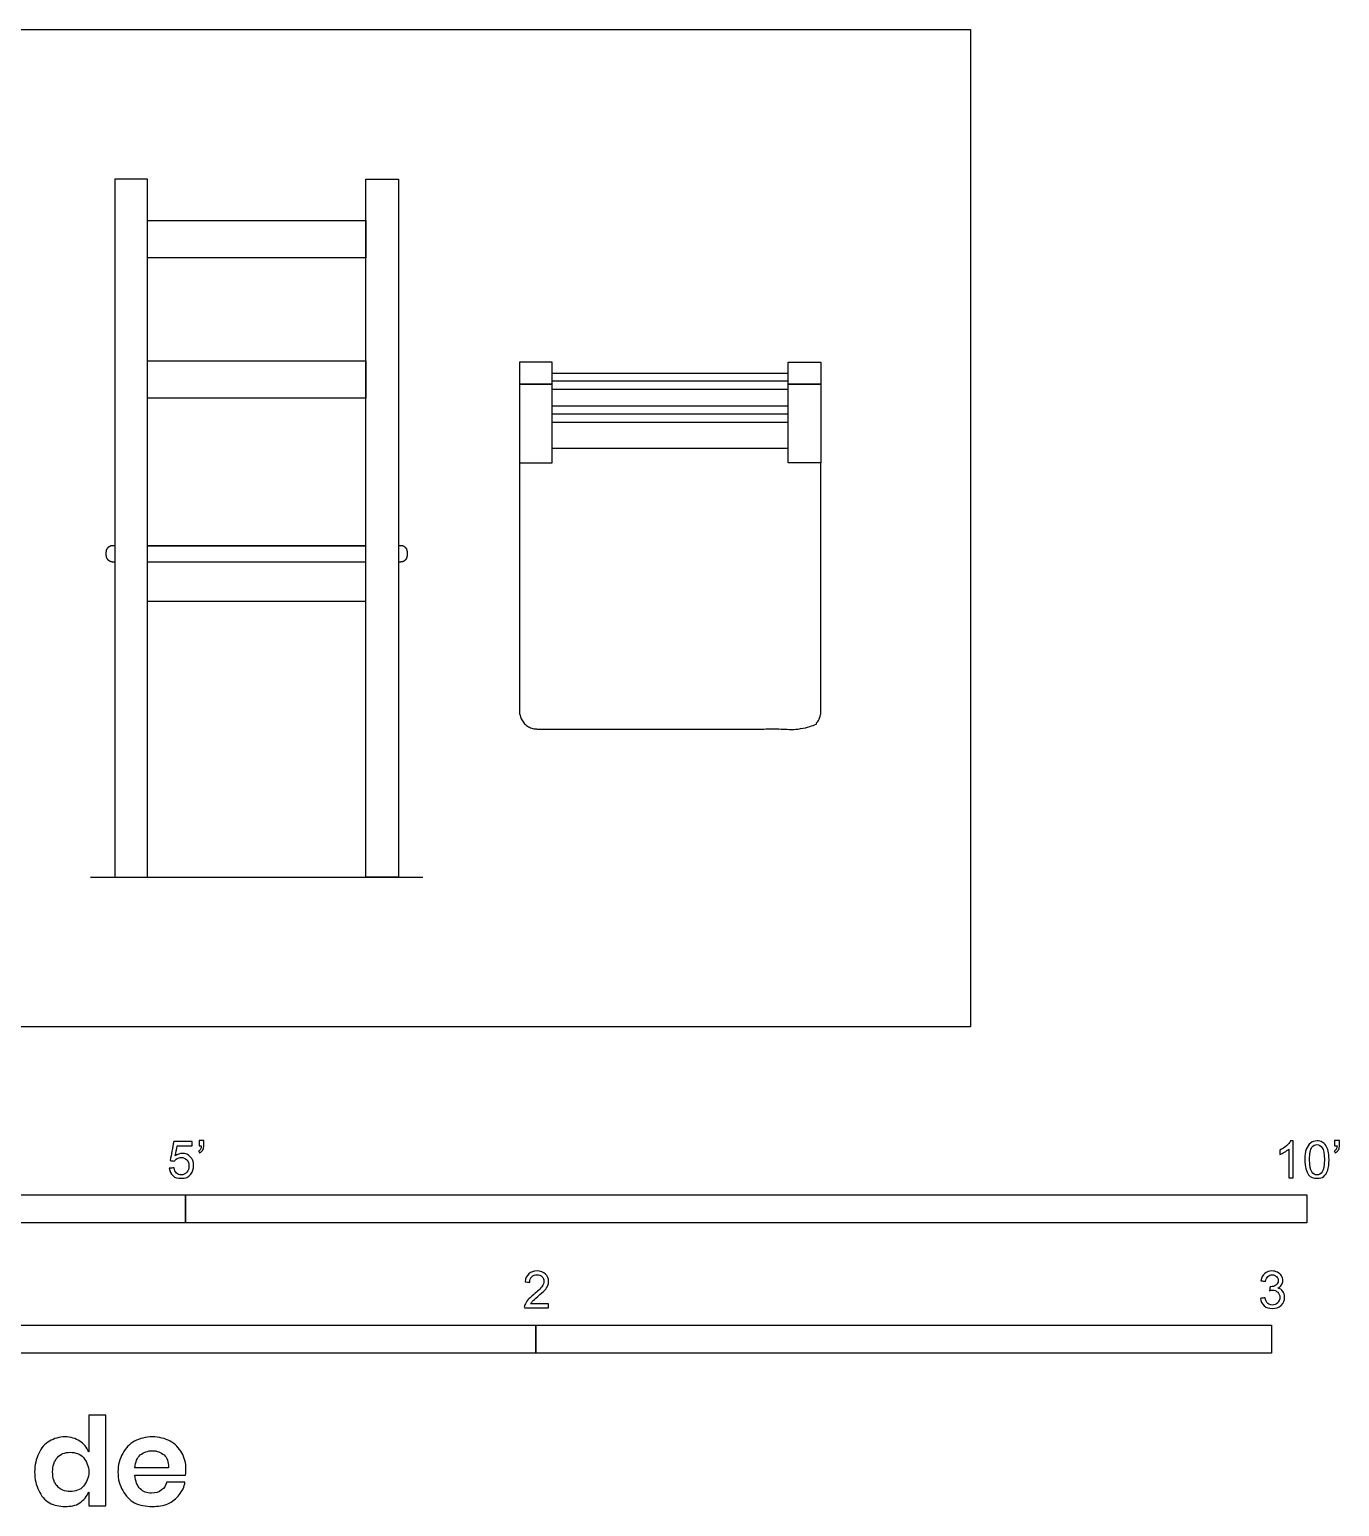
# Model space of a CAD drawing. Header units: metres. Extents: x 0 to 3.09, y -0.65 to 1.36.
# Drawn here: x 1.312 to 3.092, y -0.652 to 1.356 of the extents above; entities that cross this region are included whole.
import ezdxf

# ---------------------------------------------------------------- set-up
doc = ezdxf.new("R2010")
doc.units = ezdxf.units.M
for name, color, linetype, true_color in [('AG-DIAGRAM', 7, 'Continuous', 0xfecc66), ('AG-FURNITURE', 7, 'Continuous', 0x66ccff), ('N-SYMB', 7, 'Continuous', 0x800040), ('X-DIMENSIONS.GUIDE', 7, 'Continuous', 0x800080), ('X-VPRT', 6, 'Continuous', 0xff00ff)]:
    doc.layers.add(name, color=color, linetype=linetype, true_color=true_color)

msp = doc.modelspace()

# ---------------------------------------------------------------- linework, layer by layer
at = {"layer": 'AG-DIAGRAM'}
msp.add_lwpolyline([(1.395, 0.2032), (1.8467, 0.2032)], dxfattribs=at)
at = {"layer": 'AG-FURNITURE'}
for points in [[(1.428, 1.1525), (1.428, 0.2032), (1.4725, 0.2032), (1.4725, 1.1525)], [(1.8136, 1.1525), (1.8136, 0.2032), (1.7692, 0.2032), (1.7692, 1.1525)], [(1.7692, 1.096), (1.7692, 1.0452), (1.4725, 1.0452), (1.4725, 1.096)], [(1.7692, 0.9055), (1.7692, 0.8547), (1.4725, 0.8547), (1.4725, 0.9055)], [(1.978, 0.8736), (2.0225, 0.8736), (2.0225, 0.9033), (1.978, 0.9033)], [(2.3876, 0.8736), (2.3431, 0.8736), (2.3431, 0.9033), (2.3876, 0.9033)], [(1.978, 0.7666), (2.0225, 0.7666), (2.0225, 0.8736), (1.978, 0.8736)], [(2.3876, 0.7666), (2.3431, 0.7666), (2.3431, 0.8736), (2.3876, 0.8736)]]:
    msp.add_lwpolyline(points, close=True, dxfattribs=at)
for points in [[(2.3431, 0.7863), (2.0225, 0.7863)], [(1.4725, 0.654), (1.7692, 0.654)], [(1.4725, 0.5785), (1.7692, 0.5785)]]:
    msp.add_lwpolyline(points, dxfattribs=at)
for points in [[(2.0225, 0.8887), (2.1828, 0.8887), (2.3431, 0.8887)], [(2.0225, 0.8781), (2.1828, 0.8781), (2.3431, 0.8781)], [(2.3431, 0.8662), (2.1828, 0.8662), (2.0225, 0.8662)], [(2.0225, 0.844), (2.1828, 0.844), (2.3431, 0.844)], [(2.0225, 0.8334), (2.1828, 0.8334), (2.3431, 0.8334)], [(2.3431, 0.8215), (2.1828, 0.8215), (2.0225, 0.8215)]]:
    msp.add_open_spline(points, degree=2, dxfattribs=at)
for points, knots in [([(1.978, 0.7666), (1.978, 0.5977), (1.978, 0.4289), (1.978, 0.4048), (2.0021, 0.4048), (2.1828, 0.4048), (2.3635, 0.4048), (2.3876, 0.4048), (2.3876, 0.4289), (2.3876, 0.5977), (2.3876, 0.7666)], [4.091149, 4.091149, 4.091149, 5.272691, 5.272691, 5.396647, 5.396647, 6.582572, 6.582572, 6.706528, 6.706528, 7.952465, 7.952465, 7.952465]), ([(1.428, 0.654), (1.4264, 0.654), (1.4249, 0.654), (1.416, 0.654), (1.416, 0.6452), (1.416, 0.6432), (1.416, 0.6411), (1.416, 0.6323), (1.4249, 0.6323), (1.4264, 0.6323), (1.428, 0.6323)], [5.2141709, 5.2141709, 5.2141709, 5.2245875, 5.2245875, 5.2699938, 5.2699938, 5.2834903, 5.2834903, 5.3288965, 5.3288965, 5.3393132, 5.3393132, 5.3393132]), ([(1.8136, 0.6323), (1.8152, 0.6323), (1.8168, 0.6323), (1.8256, 0.6323), (1.8256, 0.6411), (1.8256, 0.6432), (1.8256, 0.6452), (1.8256, 0.654), (1.8168, 0.654), (1.8152, 0.654), (1.8136, 0.654)], [6.6044168, 6.6044168, 6.6044168, 6.6148335, 6.6148335, 6.6602397, 6.6602397, 6.6737362, 6.6737362, 6.7191425, 6.7191425, 6.7295592, 6.7295592, 6.7295592])]:
    msp.add_rational_spline(points, [1, 1, 1, 0.707106781187, 1, 1, 1, 0.707106781187, 1, 1, 1], degree=2, knots=knots, dxfattribs=at)
for points, knots in [([(1.7692, 0.654), (1.695, 0.654), (1.6208, 0.654), (1.5467, 0.654), (1.4725, 0.654)], [4.0949006, 4.0949006, 4.0949006, 4.581619, 4.581619, 5.0683375, 5.0683375, 5.0683375]), ([(1.4725, 0.6323), (1.5467, 0.6323), (1.6208, 0.6323), (1.695, 0.6323), (1.7692, 0.6323)], [5.4851465, 5.4851465, 5.4851465, 5.971865, 5.971865, 6.4585835, 6.4585835, 6.4585835])]:
    msp.add_open_spline(points, degree=2, knots=knots, dxfattribs=at)
at = {"layer": 'N-SYMB'}
for points in [[(0.6096, -0.2667), (0.6096, -0.2286), (1.524, -0.2286), (1.524, -0.2667)], [(1.524, -0.2667), (1.524, -0.2286), (3.048, -0.2286), (3.048, -0.2667)], [(1, -0.4436), (1, -0.4055), (2, -0.4055), (2, -0.4436)], [(2, -0.4436), (2, -0.4055), (3, -0.4055), (3, -0.4436)]]:
    msp.add_lwpolyline(points, close=True, dxfattribs=at)
for points, knots in [([(1.502, -0.1924), (1.5042, -0.1922), (1.5064, -0.192), (1.5086, -0.1918), (1.5089, -0.1951), (1.5101, -0.1972), (1.512, -0.199), (1.5135, -0.2005), (1.5156, -0.2014), (1.5183, -0.2014), (1.521, -0.2014), (1.5237, -0.2002), (1.5258, -0.1978), (1.5276, -0.1957), (1.5288, -0.1927), (1.5288, -0.1891), (1.5288, -0.1855), (1.5276, -0.1828), (1.5258, -0.1807), (1.5237, -0.1789), (1.5213, -0.1777), (1.518, -0.1777), (1.5162, -0.1777), (1.5144, -0.1783), (1.5126, -0.1792), (1.511, -0.1801), (1.5098, -0.1813), (1.5089, -0.1825), (1.507, -0.1823), (1.5051, -0.1821), (1.5032, -0.1819), (1.5048, -0.1732), (1.5064, -0.1646), (1.508, -0.156), (1.5164, -0.156), (1.5247, -0.156), (1.533, -0.156), (1.533, -0.158), (1.533, -0.16), (1.533, -0.162), (1.5263, -0.162), (1.5196, -0.162), (1.5129, -0.162), (1.512, -0.1665), (1.511, -0.171), (1.5101, -0.1755), (1.5132, -0.1734), (1.5165, -0.1722), (1.5198, -0.1722), (1.524, -0.1722), (1.5276, -0.1737), (1.5306, -0.1767), (1.5336, -0.1798), (1.5351, -0.1837), (1.5351, -0.1885), (1.5351, -0.193), (1.5339, -0.1969), (1.5312, -0.2002), (1.5282, -0.2045), (1.5237, -0.206), (1.5183, -0.206), (1.5135, -0.206), (1.5098, -0.2051), (1.5071, -0.2027), (1.5041, -0.1999), (1.5026, -0.1966), (1.502, -0.1924)], [0, 0, 0, 0, 1, 1, 1, 2, 2, 2, 3, 3, 3, 4, 4, 4, 5, 5, 5, 6, 6, 6, 7, 7, 7, 8, 8, 8, 9, 9, 9, 10, 10, 10, 11, 11, 11, 12, 12, 12, 13, 13, 13, 14, 14, 14, 15, 15, 15, 16, 16, 16, 17, 17, 17, 18, 18, 18, 19, 19, 19, 20, 20, 20, 21, 21, 21, 22, 22, 22, 22]), ([(1.5424, -0.162), (1.5424, -0.1596), (1.5424, -0.1572), (1.5424, -0.1548), (1.5446, -0.1548), (1.5468, -0.1548), (1.549, -0.1548), (1.549, -0.1567), (1.549, -0.1586), (1.549, -0.1605), (1.549, -0.1635), (1.5487, -0.1659), (1.5478, -0.1671), (1.5469, -0.1689), (1.5454, -0.1704), (1.5433, -0.1713), (1.5428, -0.1705), (1.5423, -0.1697), (1.5418, -0.1689), (1.543, -0.1683), (1.5439, -0.1677), (1.5445, -0.1665), (1.5451, -0.1653), (1.5454, -0.1638), (1.5454, -0.162), (1.5444, -0.162), (1.5434, -0.162), (1.5424, -0.162)], [0, 0, 0, 0, 1, 1, 1, 2, 2, 2, 3, 3, 3, 4, 4, 4, 5, 5, 5, 6, 6, 6, 7, 7, 7, 8, 8, 8, 9, 9, 9, 9]), ([(3.0296, -0.2054), (3.0276, -0.2054), (3.0256, -0.2054), (3.0236, -0.2054), (3.0236, -0.1923), (3.0236, -0.1793), (3.0236, -0.1662), (3.0221, -0.1677), (3.02, -0.1692), (3.0176, -0.1704), (3.0152, -0.1719), (3.0131, -0.1731), (3.0113, -0.1737), (3.0113, -0.1717), (3.0113, -0.1697), (3.0113, -0.1677), (3.0146, -0.1662), (3.0176, -0.1641), (3.0203, -0.162), (3.0227, -0.1596), (3.0245, -0.1575), (3.0257, -0.1551), (3.027, -0.1551), (3.0283, -0.1551), (3.0296, -0.1551), (3.0296, -0.1718), (3.0296, -0.1886), (3.0296, -0.2054)], [0, 0, 0, 0, 1, 1, 1, 2, 2, 2, 3, 3, 3, 4, 4, 4, 5, 5, 5, 6, 6, 6, 7, 7, 7, 8, 8, 8, 9, 9, 9, 9]), ([(3.0453, -0.1807), (3.0453, -0.1749), (3.0459, -0.1701), (3.0471, -0.1665), (3.0486, -0.1629), (3.0504, -0.1602), (3.0528, -0.1581), (3.0549, -0.1563), (3.0582, -0.1551), (3.0619, -0.1551), (3.0646, -0.1551), (3.0667, -0.1557), (3.0688, -0.1569), (3.0709, -0.1578), (3.0724, -0.1596), (3.0739, -0.1614), (3.0751, -0.1635), (3.0763, -0.1659), (3.0769, -0.1689), (3.0778, -0.1719), (3.0781, -0.1758), (3.0781, -0.1807), (3.0781, -0.1867), (3.0775, -0.1915), (3.0763, -0.1951), (3.0751, -0.1987), (3.0733, -0.2014), (3.0709, -0.2036), (3.0685, -0.2054), (3.0655, -0.206), (3.0619, -0.206), (3.057, -0.206), (3.0531, -0.2048), (3.0504, -0.2011), (3.0471, -0.1969), (3.0453, -0.1903), (3.0453, -0.1807)], [0, 0, 0, 0, 1, 1, 1, 2, 2, 2, 3, 3, 3, 4, 4, 4, 5, 5, 5, 6, 6, 6, 7, 7, 7, 8, 8, 8, 9, 9, 9, 10, 10, 10, 11, 11, 11, 12, 12, 12, 12]), ([(3.0516, -0.1807), (3.0516, -0.1891), (3.0528, -0.1945), (3.0546, -0.1972), (3.0564, -0.1999), (3.0588, -0.2014), (3.0619, -0.2014), (3.0646, -0.2014), (3.067, -0.1999), (3.0688, -0.1972), (3.0709, -0.1945), (3.0718, -0.1891), (3.0718, -0.1807), (3.0718, -0.1725), (3.0709, -0.1671), (3.0688, -0.1644), (3.067, -0.1617), (3.0646, -0.1602), (3.0616, -0.1602), (3.0588, -0.1602), (3.0567, -0.1614), (3.0549, -0.1638), (3.0528, -0.1668), (3.0516, -0.1725), (3.0516, -0.1807)], [0, 0, 0, 0, 1, 1, 1, 2, 2, 2, 3, 3, 3, 4, 4, 4, 5, 5, 5, 6, 6, 6, 7, 7, 7, 8, 8, 8, 8]), ([(3.0857, -0.162), (3.0857, -0.1596), (3.0857, -0.1572), (3.0857, -0.1548), (3.0879, -0.1548), (3.0901, -0.1548), (3.0923, -0.1548), (3.0923, -0.1567), (3.0923, -0.1586), (3.0923, -0.1605), (3.0923, -0.1635), (3.092, -0.1659), (3.0911, -0.1671), (3.0902, -0.1689), (3.0887, -0.1704), (3.0866, -0.1713), (3.0861, -0.1705), (3.0856, -0.1697), (3.085, -0.1689), (3.0863, -0.1683), (3.0872, -0.1677), (3.0878, -0.1665), (3.0884, -0.1653), (3.089, -0.1638), (3.089, -0.162), (3.0879, -0.162), (3.0868, -0.162), (3.0857, -0.162)], [0, 0, 0, 0, 1, 1, 1, 2, 2, 2, 3, 3, 3, 4, 4, 4, 5, 5, 5, 6, 6, 6, 7, 7, 7, 8, 8, 8, 9, 9, 9, 9]), ([(2.0175, -0.3766), (2.0175, -0.3785), (2.0175, -0.3804), (2.0175, -0.3823), (2.0065, -0.3823), (1.9956, -0.3823), (1.9846, -0.3823), (1.9843, -0.3811), (1.9846, -0.3796), (1.9852, -0.3781), (1.9861, -0.376), (1.9873, -0.3735), (1.9892, -0.3714), (1.9913, -0.3693), (1.9937, -0.3669), (1.9973, -0.3639), (2.0027, -0.3594), (2.0063, -0.3558), (2.0084, -0.3534), (2.0102, -0.3507), (2.0111, -0.3482), (2.0111, -0.3458), (2.0111, -0.3434), (2.0102, -0.3413), (2.0087, -0.3398), (2.0069, -0.338), (2.0045, -0.3371), (2.0018, -0.3371), (1.9988, -0.3371), (1.9964, -0.338), (1.9946, -0.3398), (1.9928, -0.3416), (1.9919, -0.344), (1.9919, -0.3473), (1.9898, -0.3471), (1.9877, -0.3469), (1.9855, -0.3467), (1.9861, -0.3419), (1.9877, -0.3383), (1.9907, -0.3359), (1.9934, -0.3335), (1.9973, -0.332), (2.0018, -0.332), (2.0066, -0.332), (2.0105, -0.3335), (2.0133, -0.3362), (2.0163, -0.3389), (2.0175, -0.3422), (2.0175, -0.3461), (2.0175, -0.3479), (2.0172, -0.3501), (2.0163, -0.3519), (2.0154, -0.354), (2.0142, -0.3558), (2.0123, -0.3582), (2.0102, -0.3603), (2.0072, -0.363), (2.0027, -0.3669), (1.9991, -0.3699), (1.9967, -0.372), (1.9958, -0.3732), (1.9946, -0.3741), (1.9937, -0.3754), (1.9931, -0.3766), (2.0012, -0.3766), (2.0093, -0.3766), (2.0175, -0.3766)], [0, 0, 0, 0, 1, 1, 1, 2, 2, 2, 3, 3, 3, 4, 4, 4, 5, 5, 5, 6, 6, 6, 7, 7, 7, 8, 8, 8, 9, 9, 9, 10, 10, 10, 11, 11, 11, 12, 12, 12, 13, 13, 13, 14, 14, 14, 15, 15, 15, 16, 16, 16, 17, 17, 17, 18, 18, 18, 19, 19, 19, 20, 20, 20, 21, 21, 21, 22, 22, 22, 22]), ([(2.9849, -0.3693), (2.987, -0.369), (2.9892, -0.3687), (2.9913, -0.3684), (2.9919, -0.3717), (2.9931, -0.3745), (2.9949, -0.376), (2.9964, -0.3775), (2.9985, -0.3784), (3.0009, -0.3784), (3.0039, -0.3784), (3.0063, -0.3772), (3.0084, -0.3754), (3.0102, -0.3732), (3.0114, -0.3708), (3.0114, -0.3678), (3.0114, -0.3648), (3.0102, -0.3627), (3.0084, -0.3609), (3.0066, -0.3591), (3.0042, -0.3579), (3.0015, -0.3579), (3.0003, -0.3579), (2.9988, -0.3582), (2.9973, -0.3588), (2.9975, -0.357), (2.9977, -0.3552), (2.9979, -0.3534), (2.9982, -0.3534), (2.9985, -0.3534), (2.9988, -0.3534), (3.0015, -0.3534), (3.0039, -0.3528), (3.006, -0.3513), (3.0081, -0.3501), (3.009, -0.3479), (3.009, -0.3449), (3.009, -0.3428), (3.0081, -0.341), (3.0066, -0.3395), (3.0051, -0.338), (3.0033, -0.3371), (3.0009, -0.3371), (2.9985, -0.3371), (2.9964, -0.338), (2.9949, -0.3395), (2.9934, -0.341), (2.9922, -0.3431), (2.9919, -0.3461), (2.9898, -0.3458), (2.9877, -0.3455), (2.9855, -0.3452), (2.9864, -0.341), (2.988, -0.3377), (2.9907, -0.3356), (2.9934, -0.3332), (2.9967, -0.332), (3.0006, -0.332), (3.0033, -0.332), (3.006, -0.3326), (3.0081, -0.3338), (3.0105, -0.335), (3.0123, -0.3368), (3.0136, -0.3386), (3.0148, -0.3407), (3.0154, -0.3428), (3.0154, -0.3452), (3.0154, -0.3473), (3.0148, -0.3491), (3.0136, -0.351), (3.0123, -0.3528), (3.0108, -0.3543), (3.0084, -0.3552), (3.0114, -0.3561), (3.0139, -0.3573), (3.0154, -0.3597), (3.0169, -0.3618), (3.0178, -0.3645), (3.0178, -0.3675), (3.0178, -0.372), (3.0163, -0.3757), (3.013, -0.3787), (3.0099, -0.3817), (3.0057, -0.3829), (3.0009, -0.3829), (2.9967, -0.3829), (2.9928, -0.382), (2.9901, -0.3793), (2.987, -0.3769), (2.9855, -0.3732), (2.9849, -0.3693)], [0, 0, 0, 0, 1, 1, 1, 2, 2, 2, 3, 3, 3, 4, 4, 4, 5, 5, 5, 6, 6, 6, 7, 7, 7, 8, 8, 8, 9, 9, 9, 10, 10, 10, 11, 11, 11, 12, 12, 12, 13, 13, 13, 14, 14, 14, 15, 15, 15, 16, 16, 16, 17, 17, 17, 18, 18, 18, 19, 19, 19, 20, 20, 20, 21, 21, 21, 22, 22, 22, 23, 23, 23, 24, 24, 24, 25, 25, 25, 26, 26, 26, 27, 27, 27, 28, 28, 28, 29, 29, 29, 30, 30, 30, 30])]:
    msp.add_open_spline(points, degree=3, knots=knots, dxfattribs=at)
at = {"layer": 'X-DIMENSIONS.GUIDE'}
for points, knots in [([(1.3601, -0.5575), (1.3681, -0.5575), (1.3746, -0.5597), (1.3803, -0.5633), (1.3861, -0.5669), (1.3897, -0.572), (1.3926, -0.5778), (1.3926, -0.5612), (1.3926, -0.5446), (1.3926, -0.5279), (1.4003, -0.5279), (1.408, -0.5279), (1.4157, -0.5279), (1.4157, -0.5691), (1.4157, -0.6102), (1.4157, -0.6514), (1.408, -0.6514), (1.4003, -0.6514), (1.3926, -0.6514), (1.3926, -0.6451), (1.3926, -0.6389), (1.3926, -0.6326), (1.3897, -0.6384), (1.3861, -0.6435), (1.3803, -0.6471), (1.3746, -0.6514), (1.3681, -0.6521), (1.3601, -0.6521), (1.3522, -0.6521), (1.3457, -0.6507), (1.3392, -0.6471), (1.3327, -0.6435), (1.3276, -0.6377), (1.3247, -0.6305), (1.3211, -0.6232), (1.319, -0.6153), (1.319, -0.6052), (1.319, -0.5958), (1.3211, -0.5871), (1.3247, -0.5799), (1.3276, -0.5727), (1.3327, -0.5669), (1.3392, -0.5633), (1.3457, -0.5597), (1.3522, -0.5575), (1.3601, -0.5575)], [0, 0, 0, 0, 1, 1, 1, 2, 2, 2, 3, 3, 3, 4, 4, 4, 5, 5, 5, 6, 6, 6, 7, 7, 7, 8, 8, 8, 9, 9, 9, 10, 10, 10, 11, 11, 11, 12, 12, 12, 13, 13, 13, 14, 14, 14, 15, 15, 15, 15]), ([(1.5247, -0.6016), (1.5247, -0.6038), (1.5247, -0.6066), (1.524, -0.6095), (1.5011, -0.6095), (1.4783, -0.6095), (1.4554, -0.6095), (1.4561, -0.6182), (1.4583, -0.624), (1.4626, -0.6283), (1.4662, -0.6319), (1.472, -0.6341), (1.4778, -0.6341), (1.4836, -0.6341), (1.4879, -0.6326), (1.4915, -0.6297), (1.4951, -0.6276), (1.4973, -0.624), (1.4987, -0.6189), (1.5069, -0.6189), (1.5151, -0.6189), (1.5233, -0.6189), (1.5226, -0.6254), (1.5197, -0.6312), (1.5153, -0.6362), (1.5117, -0.6413), (1.5067, -0.6456), (1.5002, -0.6485), (1.4937, -0.6514), (1.4865, -0.6521), (1.4792, -0.6521), (1.4699, -0.6521), (1.4619, -0.6507), (1.4547, -0.6471), (1.4482, -0.6435), (1.4424, -0.6377), (1.4388, -0.6305), (1.4345, -0.6232), (1.4323, -0.6153), (1.4323, -0.6052), (1.4323, -0.5958), (1.4345, -0.5871), (1.4388, -0.5799), (1.4424, -0.5727), (1.4482, -0.5669), (1.4547, -0.5633), (1.4619, -0.5597), (1.4699, -0.5575), (1.4792, -0.5575), (1.4879, -0.5575), (1.4966, -0.5597), (1.5031, -0.5633), (1.5103, -0.5669), (1.5153, -0.5727), (1.5189, -0.5792), (1.5226, -0.5857), (1.5247, -0.5929), (1.5247, -0.6016)], [0, 0, 0, 0, 1, 1, 1, 2, 2, 2, 3, 3, 3, 4, 4, 4, 5, 5, 5, 6, 6, 6, 7, 7, 7, 8, 8, 8, 9, 9, 9, 10, 10, 10, 11, 11, 11, 12, 12, 12, 13, 13, 13, 14, 14, 14, 15, 15, 15, 16, 16, 16, 17, 17, 17, 18, 18, 18, 19, 19, 19, 19]), ([(1.3673, -0.5785), (1.3601, -0.5785), (1.3543, -0.5807), (1.35, -0.5857), (1.3457, -0.59), (1.3435, -0.5973), (1.3435, -0.6052), (1.3435, -0.6139), (1.3457, -0.6204), (1.35, -0.6247), (1.3543, -0.6297), (1.3601, -0.6319), (1.3673, -0.6319), (1.3746, -0.6319), (1.3811, -0.6297), (1.3854, -0.6247), (1.3897, -0.6196), (1.3926, -0.6131), (1.3926, -0.6052), (1.3926, -0.5973), (1.3897, -0.5908), (1.3854, -0.5857), (1.3811, -0.5807), (1.3746, -0.5785), (1.3673, -0.5785)], [0, 0, 0, 0, 1, 1, 1, 2, 2, 2, 3, 3, 3, 4, 4, 4, 5, 5, 5, 6, 6, 6, 7, 7, 7, 8, 8, 8, 8]), ([(1.5009, -0.5994), (1.5009, -0.5915), (1.4995, -0.5857), (1.4951, -0.5821), (1.4908, -0.5785), (1.485, -0.5763), (1.4792, -0.5763), (1.4727, -0.5763), (1.467, -0.5785), (1.4626, -0.5821), (1.4583, -0.5857), (1.4561, -0.5915), (1.4554, -0.5994), (1.4706, -0.5994), (1.4857, -0.5994), (1.5009, -0.5994)], [0, 0, 0, 0, 1, 1, 1, 2, 2, 2, 3, 3, 3, 4, 4, 4, 5, 5, 5, 5])]:
    msp.add_open_spline(points, degree=3, knots=knots, dxfattribs=at)
at = {"layer": 'X-VPRT'}
msp.add_lwpolyline([(0, 1.3557), (2.5908, 1.3557), (2.5908, 0), (0, 0)], close=True, dxfattribs=at)

doc.saveas('drawing.dxf')
